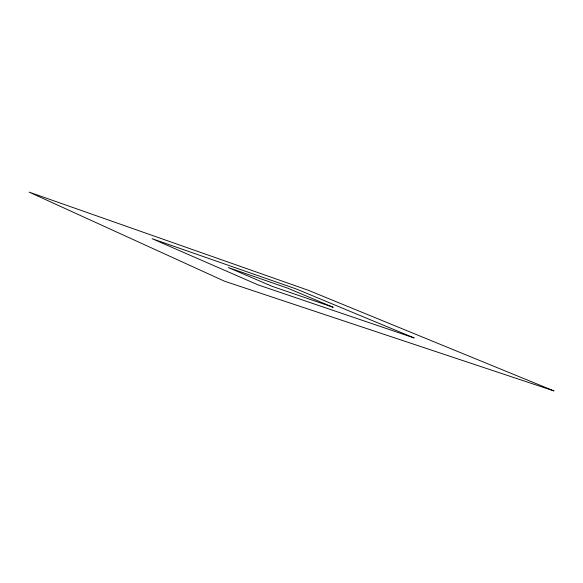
<?xml version="1.0" encoding="UTF-8"?>
<svg xmlns="http://www.w3.org/2000/svg" width="583" height="583" viewBox="0 0 583 583"><rect width="100%" height="100%" fill="white"/><g stroke="black" fill="none" stroke-linecap="round" stroke-linejoin="round"><path stroke-width="0.87" d="M553.85 390.88L224.513 281.203L29.15 192.12L308.29 290.276L553.85 390.88M414.047 337.921L257.89 284.817L152.061 238.68L296.259 288.971L414.047 337.921M333.068 307.248L272.254 286.37L228.317 267.568L287.244 287.995L333.068 307.248"/></g></svg>
